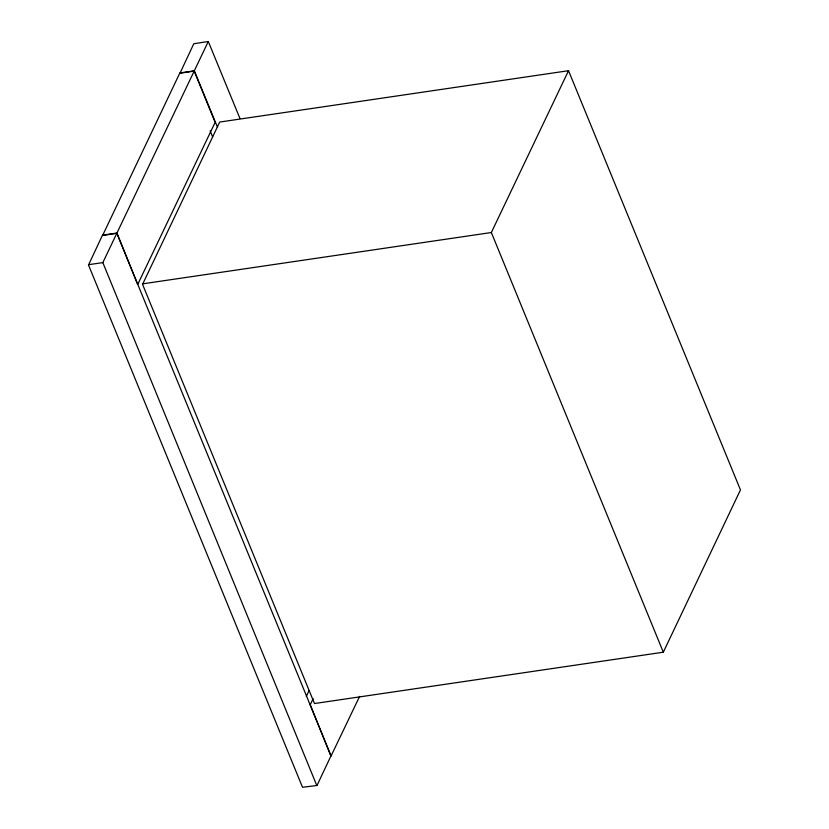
<?xml version="1.0" encoding="UTF-8"?>
<svg xmlns="http://www.w3.org/2000/svg" width="829" height="829" viewBox="0 0 829 829"><rect width="100%" height="100%" fill="white"/><g stroke="black" fill="none" stroke-linecap="round" stroke-linejoin="round"><path stroke-width="1.24" d="M116.816 233.291L102.837 262.606L316.782 785.519L302.523 787.291L88.516 265.011L102.309 235.529L116.816 233.291L331.009 755.779L317.051 785.384M102.62 235.446L179.686 73.304L194.193 71.066L116.941 233.042L137.593 284.243M179.997 73.221L193.789 43.74L208.297 41.502L194.318 70.817L217.54 127.397M568.528 70.703L491.348 232.524L663.314 652.205L314.481 703.541L142.557 284.347L219.706 122.05L568.528 70.703L740.463 489.908L663.314 652.205M306.274 696.515L309.051 690.702M313.124 698.692L310.233 704.754L330.875 755.955M359.61 696.391L331.154 755.82M137.873 284.109L215.125 122.36L194.193 71.066M179.976 72.921L194.318 70.817M102.599 235.146L116.941 233.042M88.496 264.71L102.837 262.606M142.515 283.86L491.348 232.524M208.297 41.502L239.902 118.371M210.141 130.827L212.587 136.816"/></g></svg>
